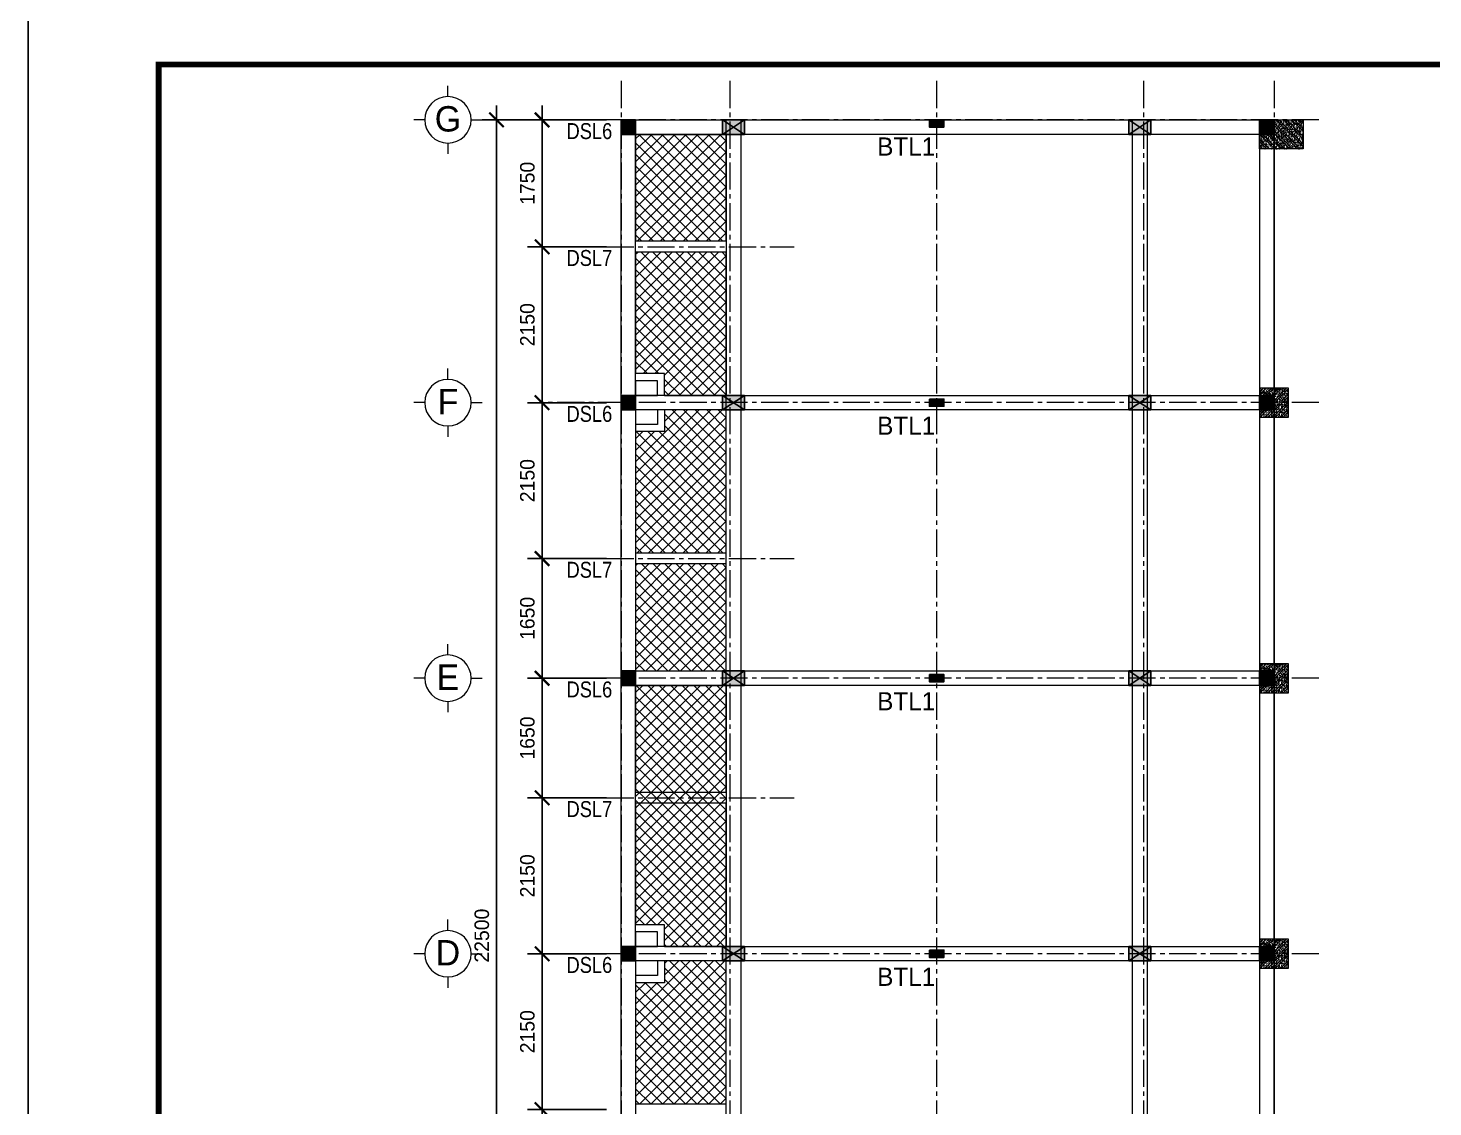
# Model space of a CAD drawing. Header units: inches. Extents: x 566748 to 757280, y 592180 to 740680.
# Drawn here: x 566748 to 586112, y 665941 to 680819 of the extents above; entities that cross this region are included whole.
import ezdxf
from ezdxf.enums import TextEntityAlignment as Align

# ---------------------------------------------------------------- set-up
doc = ezdxf.new("R2010")
doc.units = ezdxf.units.IN
doc.header["$MEASUREMENT"] = 0
doc.linetypes.add('ACAD_ISO10W100', pattern=[18, 12, -3, 0, -3])
doc.linetypes.add('CENTER2', pattern=[1.125, 0.75, -0.125, 0.125, -0.125])
for name, color, linetype in [('cot', 123, 'Continuous'), ('LAYER7', 7, 'Continuous'), ('TEXT', 4, 'Continuous')]:
    doc.layers.add(name, color=color, linetype=linetype)
for name, color, linetype, lineweight in [('HACH', 8, 'Continuous', 5), ('HACTH', 8, 'Continuous', 5), ('HATCH', 8, 'Continuous', 15), ('NET CB', 2, 'Continuous', 20), ('NET GHI CHU', 7, 'Continuous', 13), ('NET KICH THUOC', 9, 'Continuous', 13), ('NET TRUC', 8, 'ACAD_ISO10W100', 9)]:
    doc.layers.add(name, color=color, linetype=linetype, lineweight=lineweight)
doc.styles.add('chu dan', font='Fonts5.ttf', dxfattribs={"height": 350})
doc.styles.add('DIM', font='Fonts5.ttf')
doc.styles.get("Standard").update_dxf_attribs({"font": 'VHELVEN0.TTF'})
doc.styles.add('TEXT2.5', font='Fonts5.ttf', dxfattribs={"height": 250})
doc.dimstyles.new('M 1-100', dxfattribs={"dimtxt": 200, "dimasz": 200, "dimexe": 200, "dimexo": 200, "dimgap": 100, "dimtad": 1, "dimtoh": 1, "dimdec": 0, "dimzin": 0, "dimdsep": 46, "dimtxsty": 'DIM', "dimblk": 'ARCHTICK', "dimcen": 200, "dimdle": 200, "dimadec": 0, "dimazin": 0, "dimtfac": 1, "dimtdec": 0, "dimtix": 1, "dimtofl": 0, "dimtmove": 2, "dimatfit": 3, "dimfxl": 1, "dimtolj": 1, "dimtzin": 0, "dimarcsym": 0})
pattern_1 = [(135, (1251028.21, 83677.38), (-79.549513, -79.549513), []), (225, (1251028.21, 83677.38), (79.549513, -79.549513), [])]

# ---------------------------------------------------------------- blocks, each defined once
blk = doc.blocks.new('_ArchTick')
at = {"color": 0, "linetype": 'ByBlock', "const_width": 0.15}
blk.add_lwpolyline([(-0.5, -0.5), (0.5, 0.5)], dxfattribs=at)
blk = doc.blocks.new('*D139')
at = {"layer": 'Defpoints', "color": 0}
for p in [(574922, 668053), (573833, 665903), (574922, 665903)]:
    blk.add_point(p, dxfattribs=at)
at = {"layer": 'NET KICH THUOC', "color": 0, "lineweight": -2}
for p, q in [((573833, 668253), (573833, 665703)), ((574722, 668053), (573633, 668053)), ((574722, 665903), (573633, 665903))]:
    blk.add_line(p, q, dxfattribs=at)
at = {"layer": 'NET KICH THUOC', "color": 0, "lineweight": -2, "xscale": 200, "yscale": 200, "zscale": 200}
for p, rotation in [((573833, 668053), 90), ((573833, 665903), 270)]:
    blk.add_blockref('_ArchTick', p, dxfattribs=dict(at, rotation=rotation))
at = {"layer": 'NET KICH THUOC', "color": 0, "insert": (573631, 666978), "char_height": 200, "attachment_point": 5, "rotation": 90, "style": 'DIM'}
blk.add_mtext('\\A1;2150', dxfattribs=at)
blk = doc.blocks.new('*D140')
at = {"layer": 'Defpoints', "color": 0}
for p in [(574922, 665903), (573833, 664253), (574922, 664253)]:
    blk.add_point(p, dxfattribs=at)
at = {"layer": 'NET KICH THUOC', "color": 0, "lineweight": -2}
for p, q in [((573833, 666103), (573833, 664053)), ((574722, 665903), (573633, 665903)), ((574722, 664253), (573633, 664253))]:
    blk.add_line(p, q, dxfattribs=at)
at = {"layer": 'NET KICH THUOC', "color": 0, "lineweight": -2, "xscale": 200, "yscale": 200, "zscale": 200}
for p, rotation in [((573833, 665903), 90), ((573833, 664253), 270)]:
    blk.add_blockref('_ArchTick', p, dxfattribs=dict(at, rotation=rotation))
at = {"layer": 'NET KICH THUOC', "color": 0, "insert": (573631, 665078), "char_height": 200, "attachment_point": 5, "rotation": 90, "style": 'DIM'}
blk.add_mtext('\\A1;1650', dxfattribs=at)
blk = doc.blocks.new('*D141')
at = {"layer": 'Defpoints', "color": 0}
for p in [(573833, 670203), (574922, 670203), (574922, 668053)]:
    blk.add_point(p, dxfattribs=at)
at = {"layer": 'NET KICH THUOC', "color": 0, "lineweight": -2}
for p, q in [((573833, 667853), (573833, 670403)), ((574722, 670203), (573633, 670203)), ((574722, 668053), (573633, 668053))]:
    blk.add_line(p, q, dxfattribs=at)
at = {"layer": 'NET KICH THUOC', "color": 0, "lineweight": -2, "xscale": 200, "yscale": 200, "zscale": 200}
for p, rotation in [((573833, 670203), 90), ((573833, 668053), 270)]:
    blk.add_blockref('_ArchTick', p, dxfattribs=dict(at, rotation=rotation))
at = {"layer": 'NET KICH THUOC', "color": 0, "insert": (573631, 669128), "char_height": 200, "attachment_point": 5, "rotation": 90, "style": 'DIM'}
blk.add_mtext('\\A1;2150', dxfattribs=at)
blk = doc.blocks.new('*D142')
at = {"layer": 'Defpoints', "color": 0}
for p in [(573833, 671853), (574922, 671853), (574922, 670203)]:
    blk.add_point(p, dxfattribs=at)
at = {"layer": 'NET KICH THUOC', "color": 0, "lineweight": -2}
for p, q in [((573833, 670003), (573833, 672053)), ((574722, 671853), (573633, 671853)), ((574722, 670203), (573633, 670203))]:
    blk.add_line(p, q, dxfattribs=at)
at = {"layer": 'NET KICH THUOC', "color": 0, "lineweight": -2, "xscale": 200, "yscale": 200, "zscale": 200}
for p, rotation in [((573833, 671853), 90), ((573833, 670203), 270)]:
    blk.add_blockref('_ArchTick', p, dxfattribs=dict(at, rotation=rotation))
at = {"layer": 'NET KICH THUOC', "color": 0, "insert": (573631, 671028), "char_height": 200, "attachment_point": 5, "rotation": 90, "style": 'DIM'}
blk.add_mtext('\\A1;1650', dxfattribs=at)
blk = doc.blocks.new('*D143')
at = {"layer": 'Defpoints', "color": 0}
for p in [(574922, 675653), (573833, 673503), (574922, 673503)]:
    blk.add_point(p, dxfattribs=at)
at = {"layer": 'NET KICH THUOC', "color": 0, "lineweight": -2}
for p, q in [((573833, 675853), (573833, 673303)), ((574722, 675653), (573633, 675653)), ((574722, 673503), (573633, 673503))]:
    blk.add_line(p, q, dxfattribs=at)
at = {"layer": 'NET KICH THUOC', "color": 0, "lineweight": -2, "xscale": 200, "yscale": 200, "zscale": 200}
for p, rotation in [((573833, 675653), 90), ((573833, 673503), 270)]:
    blk.add_blockref('_ArchTick', p, dxfattribs=dict(at, rotation=rotation))
at = {"layer": 'NET KICH THUOC', "color": 0, "insert": (573631, 674578), "char_height": 200, "attachment_point": 5, "rotation": 90, "style": 'DIM'}
blk.add_mtext('\\A1;2150', dxfattribs=at)
blk = doc.blocks.new('*D144')
at = {"layer": 'Defpoints', "color": 0}
for p in [(574922, 673503), (573833, 671853), (574922, 671853)]:
    blk.add_point(p, dxfattribs=at)
at = {"layer": 'NET KICH THUOC', "color": 0, "lineweight": -2}
for p, q in [((573833, 673703), (573833, 671653)), ((574722, 673503), (573633, 673503)), ((574722, 671853), (573633, 671853))]:
    blk.add_line(p, q, dxfattribs=at)
at = {"layer": 'NET KICH THUOC', "color": 0, "lineweight": -2, "xscale": 200, "yscale": 200, "zscale": 200}
for p, rotation in [((573833, 673503), 90), ((573833, 671853), 270)]:
    blk.add_blockref('_ArchTick', p, dxfattribs=dict(at, rotation=rotation))
at = {"layer": 'NET KICH THUOC', "color": 0, "insert": (573631, 672678), "char_height": 200, "attachment_point": 5, "rotation": 90, "style": 'DIM'}
blk.add_mtext('\\A1;1650', dxfattribs=at)
blk = doc.blocks.new('*D145')
at = {"layer": 'Defpoints', "color": 0}
for p in [(573833, 677803), (574922, 677803), (574922, 675653)]:
    blk.add_point(p, dxfattribs=at)
at = {"layer": 'NET KICH THUOC', "color": 0, "lineweight": -2}
for p, q in [((573833, 675453), (573833, 678003)), ((574722, 677803), (573633, 677803)), ((574722, 675653), (573633, 675653))]:
    blk.add_line(p, q, dxfattribs=at)
at = {"layer": 'NET KICH THUOC', "color": 0, "lineweight": -2, "xscale": 200, "yscale": 200, "zscale": 200}
for p, rotation in [((573833, 677803), 90), ((573833, 675653), 270)]:
    blk.add_blockref('_ArchTick', p, dxfattribs=dict(at, rotation=rotation))
at = {"layer": 'NET KICH THUOC', "color": 0, "insert": (573631, 676728), "char_height": 200, "attachment_point": 5, "rotation": 90, "style": 'DIM'}
blk.add_mtext('\\A1;2150', dxfattribs=at)
blk = doc.blocks.new('*D146')
at = {"layer": 'Defpoints', "color": 0}
for p in [(573833, 679553), (574922, 679553), (574922, 677803)]:
    blk.add_point(p, dxfattribs=at)
at = {"layer": 'NET KICH THUOC', "color": 0, "lineweight": -2}
for p, q in [((573833, 677603), (573833, 679753)), ((574722, 679553), (573633, 679553)), ((574722, 677803), (573633, 677803))]:
    blk.add_line(p, q, dxfattribs=at)
at = {"layer": 'NET KICH THUOC', "color": 0, "lineweight": -2, "xscale": 200, "yscale": 200, "zscale": 200}
for p, rotation in [((573833, 679553), 90), ((573833, 677803), 270)]:
    blk.add_blockref('_ArchTick', p, dxfattribs=dict(at, rotation=rotation))
at = {"layer": 'NET KICH THUOC', "color": 0, "insert": (573631, 678678), "char_height": 200, "attachment_point": 5, "rotation": 90, "style": 'DIM'}
blk.add_mtext('\\A1;1750', dxfattribs=at)
blk = doc.blocks.new('*D147')
at = {"layer": 'Defpoints', "color": 0}
for p in [(574922, 679553), (573205, 657053), (574922, 657053)]:
    blk.add_point(p, dxfattribs=at)
at = {"layer": 'NET KICH THUOC', "color": 0, "lineweight": -2}
for p, q in [((573205, 679753), (573205, 656853)), ((574722, 679553), (573005, 679553)), ((574722, 657053), (573005, 657053))]:
    blk.add_line(p, q, dxfattribs=at)
at = {"layer": 'NET KICH THUOC', "color": 0, "lineweight": -2, "xscale": 200, "yscale": 200, "zscale": 200}
for p, rotation in [((573205, 679553), 90), ((573205, 657053), 270)]:
    blk.add_blockref('_ArchTick', p, dxfattribs=dict(at, rotation=rotation))
at = {"layer": 'NET KICH THUOC', "color": 0, "insert": (573003, 668303), "char_height": 200, "attachment_point": 5, "rotation": 90, "style": 'DIM'}
blk.add_mtext('\\A1;22500', dxfattribs=at)
blk = doc.blocks.new('TRM')
at = {"layer": 'NET GHI CHU', "linetype": 'Continuous', "ltscale": 400}
for p, q in [((0, -150), (0, 0)), ((-320, -470), (-470, -470)), ((320, -470), (470, -470)), ((0, -790), (0, -940))]:
    blk.add_line(p, q, dxfattribs=at)
blk.add_circle((0, -470), 320, dxfattribs=at)
at = {"layer": 'NET GHI CHU', "style": 'chu dan'}
blk.add_attdef('TR', text='', height=350, dxfattribs=at).set_placement((0, -470), align=Align.MIDDLE_CENTER)

msp = doc.modelspace()

# ---------------------------------------------------------------- hatches: boundary and pattern name
at = {"layer": 'cot', "ltscale": 5}
h = msp.add_hatch(color=256, dxfattribs=at)
h.paths.add_polyline_path([(575022, 679453.4), (574922, 679553.4), (574922, 679353.4)])
h.paths.add_polyline_path([(575022, 679453.4), (574922, 679353.4), (575122, 679353.4)])
h.paths.add_polyline_path([(575122, 679553.4), (575022, 679453.4), (575122, 679353.4)])
h.paths.add_polyline_path([(575122, 679553.4), (574922, 679553.4), (575022, 679453.4)])
h = msp.add_hatch(color=256, dxfattribs=at)
h.paths.add_polyline_path([(576322, 679553.4), (576322, 679353.4), (576472, 679453.4)])
h.paths.add_polyline_path([(576472, 679453.4), (576622, 679553.4), (576322, 679553.4)])
h.paths.add_polyline_path([(576322, 679353.4), (576622, 679353.4), (576472, 679453.4)])
h.paths.add_polyline_path([(576472, 679453.4), (576622, 679353.4), (576622, 679553.4)])
at = {"layer": 'cot', "ltscale": 800}
for points in [[(579172, 679553.4), (579172, 679453.4), (579372, 679453.4), (579372, 679553.4)], [(579172, 675703.4), (579172, 675603.4), (579372, 675603.4), (579372, 675703.4)], [(579172, 671903.4), (579172, 671803.4), (579372, 671803.4), (579372, 671903.4)], [(579172, 668103.4), (579172, 668003.4), (579372, 668003.4), (579372, 668103.4)]]:
    msp.add_hatch(color=256, dxfattribs=at).paths.add_polyline_path(points)
at = {"layer": 'cot', "ltscale": 5}
h = msp.add_hatch(color=256, dxfattribs=at)
h.paths.add_polyline_path([(581922, 679553.4), (581922, 679353.4), (582072, 679453.4)])
h.paths.add_polyline_path([(582072, 679453.4), (582222, 679553.4), (581922, 679553.4)])
h.paths.add_polyline_path([(581922, 679353.4), (582222, 679353.4), (582072, 679453.4)])
h.paths.add_polyline_path([(582072, 679453.4), (582222, 679353.4), (582222, 679553.4)])
h = msp.add_hatch(color=256, dxfattribs=at)
h.paths.add_polyline_path([(583822, 679453.4), (583722, 679553.4), (583722, 679353.4)])
h.paths.add_polyline_path([(583822, 679453.4), (583722, 679353.4), (583922, 679353.4)])
h.paths.add_polyline_path([(583922, 679553.4), (583822, 679453.4), (583922, 679353.4)])
h.paths.add_polyline_path([(583922, 679553.4), (583722, 679553.4), (583822, 679453.4)])
h = msp.add_hatch(color=256, dxfattribs=at)
h.paths.add_polyline_path([(583822, 679453.4), (583722, 679553.4), (583722, 679353.4)])
h.paths.add_polyline_path([(583822, 679453.4), (583722, 679353.4), (583922, 679353.4)])
h.paths.add_polyline_path([(583922, 679553.4), (583822, 679453.4), (583922, 679353.4)])
h.paths.add_polyline_path([(583922, 679553.4), (583722, 679553.4), (583822, 679453.4)])
h = msp.add_hatch(color=256, dxfattribs=at)
h.paths.add_polyline_path([(575022, 675653.4), (574922, 675753.4), (574922, 675553.4)])
h.paths.add_polyline_path([(575022, 675653.4), (574922, 675553.4), (575122, 675553.4)])
h.paths.add_polyline_path([(575122, 675753.4), (575022, 675653.4), (575122, 675553.4)])
h.paths.add_polyline_path([(575122, 675753.4), (574922, 675753.4), (575022, 675653.4)])
h = msp.add_hatch(color=256, dxfattribs=at)
h.paths.add_polyline_path([(576322, 675753.4), (576322, 675553.4), (576472, 675653.4)])
h.paths.add_polyline_path([(576472, 675653.4), (576622, 675753.4), (576322, 675753.4)])
h.paths.add_polyline_path([(576322, 675553.4), (576622, 675553.4), (576472, 675653.4)])
h.paths.add_polyline_path([(576472, 675653.4), (576622, 675553.4), (576622, 675753.4)])
h = msp.add_hatch(color=256, dxfattribs=at)
h.paths.add_polyline_path([(581922, 675753.4), (581922, 675553.4), (582072, 675653.4)])
h.paths.add_polyline_path([(582072, 675653.4), (582222, 675753.4), (581922, 675753.4)])
h.paths.add_polyline_path([(581922, 675553.4), (582222, 675553.4), (582072, 675653.4)])
h.paths.add_polyline_path([(582072, 675653.4), (582222, 675553.4), (582222, 675753.4)])
h = msp.add_hatch(color=256, dxfattribs=at)
h.paths.add_polyline_path([(583822, 675653.4), (583722, 675753.4), (583722, 675553.4)])
h.paths.add_polyline_path([(583822, 675653.4), (583722, 675553.4), (583922, 675553.4)])
h.paths.add_polyline_path([(583922, 675753.4), (583822, 675653.4), (583922, 675553.4)])
h.paths.add_polyline_path([(583922, 675753.4), (583722, 675753.4), (583822, 675653.4)])
h = msp.add_hatch(color=256, dxfattribs=at)
h.paths.add_polyline_path([(583822, 675653.4), (583722, 675753.4), (583722, 675553.4)])
h.paths.add_polyline_path([(583822, 675653.4), (583722, 675553.4), (583922, 675553.4)])
h.paths.add_polyline_path([(583922, 675753.4), (583822, 675653.4), (583922, 675553.4)])
h.paths.add_polyline_path([(583922, 675753.4), (583722, 675753.4), (583822, 675653.4)])
h = msp.add_hatch(color=256, dxfattribs=at)
h.paths.add_polyline_path([(575022, 671853.4), (574922, 671953.4), (574922, 671753.4)])
h.paths.add_polyline_path([(575022, 671853.4), (574922, 671753.4), (575122, 671753.4)])
h.paths.add_polyline_path([(575122, 671953.4), (575022, 671853.4), (575122, 671753.4)])
h.paths.add_polyline_path([(575122, 671953.4), (574922, 671953.4), (575022, 671853.4)])
h = msp.add_hatch(color=256, dxfattribs=at)
h.paths.add_polyline_path([(576322, 671953.4), (576322, 671753.4), (576472, 671853.4)])
h.paths.add_polyline_path([(576472, 671853.4), (576622, 671953.4), (576322, 671953.4)])
h.paths.add_polyline_path([(576322, 671753.4), (576622, 671753.4), (576472, 671853.4)])
h.paths.add_polyline_path([(576472, 671853.4), (576622, 671753.4), (576622, 671953.4)])
h = msp.add_hatch(color=256, dxfattribs=at)
h.paths.add_polyline_path([(581922, 671953.4), (581922, 671753.4), (582072, 671853.4)])
h.paths.add_polyline_path([(582072, 671853.4), (582222, 671953.4), (581922, 671953.4)])
h.paths.add_polyline_path([(581922, 671753.4), (582222, 671753.4), (582072, 671853.4)])
h.paths.add_polyline_path([(582072, 671853.4), (582222, 671753.4), (582222, 671953.4)])
h = msp.add_hatch(color=256, dxfattribs=at)
h.paths.add_polyline_path([(583822, 671853.4), (583722, 671953.4), (583722, 671753.4)])
h.paths.add_polyline_path([(583822, 671853.4), (583722, 671753.4), (583922, 671753.4)])
h.paths.add_polyline_path([(583922, 671953.4), (583822, 671853.4), (583922, 671753.4)])
h.paths.add_polyline_path([(583922, 671953.4), (583722, 671953.4), (583822, 671853.4)])
h = msp.add_hatch(color=256, dxfattribs=at)
h.paths.add_polyline_path([(583822, 671853.4), (583722, 671953.4), (583722, 671753.4)])
h.paths.add_polyline_path([(583822, 671853.4), (583722, 671753.4), (583922, 671753.4)])
h.paths.add_polyline_path([(583922, 671953.4), (583822, 671853.4), (583922, 671753.4)])
h.paths.add_polyline_path([(583922, 671953.4), (583722, 671953.4), (583822, 671853.4)])
h = msp.add_hatch(color=256, dxfattribs=at)
h.paths.add_polyline_path([(575022, 668053.4), (574922, 668153.4), (574922, 667953.4)])
h.paths.add_polyline_path([(575022, 668053.4), (574922, 667953.4), (575122, 667953.4)])
h.paths.add_polyline_path([(575122, 668153.4), (575022, 668053.4), (575122, 667953.4)])
h.paths.add_polyline_path([(575122, 668153.4), (574922, 668153.4), (575022, 668053.4)])
h = msp.add_hatch(color=256, dxfattribs=at)
h.paths.add_polyline_path([(576322, 668153.4), (576322, 667953.4), (576472, 668053.4)])
h.paths.add_polyline_path([(576472, 668053.4), (576622, 668153.4), (576322, 668153.4)])
h.paths.add_polyline_path([(576322, 667953.4), (576622, 667953.4), (576472, 668053.4)])
h.paths.add_polyline_path([(576472, 668053.4), (576622, 667953.4), (576622, 668153.4)])
h = msp.add_hatch(color=256, dxfattribs=at)
h.paths.add_polyline_path([(581922, 668153.4), (581922, 667953.4), (582072, 668053.4)])
h.paths.add_polyline_path([(582072, 668053.4), (582222, 668153.4), (581922, 668153.4)])
h.paths.add_polyline_path([(581922, 667953.4), (582222, 667953.4), (582072, 668053.4)])
h.paths.add_polyline_path([(582072, 668053.4), (582222, 667953.4), (582222, 668153.4)])
h = msp.add_hatch(color=256, dxfattribs=at)
h.paths.add_polyline_path([(583822, 668053.4), (583722, 668153.4), (583722, 667953.4)])
h.paths.add_polyline_path([(583822, 668053.4), (583722, 667953.4), (583922, 667953.4)])
h.paths.add_polyline_path([(583922, 668153.4), (583822, 668053.4), (583922, 667953.4)])
h.paths.add_polyline_path([(583922, 668153.4), (583722, 668153.4), (583822, 668053.4)])
h = msp.add_hatch(color=256, dxfattribs=at)
h.paths.add_polyline_path([(583822, 668053.4), (583722, 668153.4), (583722, 667953.4)])
h.paths.add_polyline_path([(583822, 668053.4), (583722, 667953.4), (583922, 667953.4)])
h.paths.add_polyline_path([(583922, 668153.4), (583822, 668053.4), (583922, 667953.4)])
h.paths.add_polyline_path([(583922, 668153.4), (583722, 668153.4), (583822, 668053.4)])
at = {"layer": 'HACH', "ltscale": 800}
h = msp.add_hatch(dxfattribs=at)
h.set_pattern_fill('AR-CONC', color=256, scale=7, style=0)
h.set_pattern_definition([(310, (1887.5, 1336606.817), (50.2082128, 4.3926494), [5.25, -57.75]), (5, (1887.5, 1336606.817), (-9.7125934, -52.6534494), [4.2, -46.2]), (259.5486, (1891.684, 1336607.183), (40.4956567, -48.260768), [4.4618133, -49.0799478]), (313.8158, (1887.5, 1336592.817), (74.7068734, 11.586331), [7.875, -86.625]), (263.3644, (1893.726, 1336593.78), (65.4263894, -68.188251), [6.69272, -73.61991]), (8.8158, (1887.5, 1336592.82), (65.426336, -68.188302), [6.3, -69.3]), (339, (1894.5, 1336596.317), (41.7834936, 28.1833223), [5.25, -57.75]), (34, (1894.5, 1336596.317), (17.0320732, -50.7605032), [4.2, -46.2]), (288.5486, (1897.98, 1336598.665), (58.815584, -22.5771348), [4.4618133, -49.0799478]), (322.5, (1887.5, 1336606.817), (0.85118987, -23.30256977), [0, -45.64, 0, -46.9, 0, -46.375]), (352.5, (1887.5, 1336606.817), (18.4148676, -27.6088198), [0, -26.74, 0, -44.59, 0, -17.675]), (32.5, (1871.89, 1336606.817), (37.36757053, 1.57884102), [0, -17.5, 0, -54.6, 0, -72.45]), (42.5, (1864.89, 1336606.817), (40.8230319, -7.0073488), [0, -22.75, 0, -36.26, 0, -51.45])])
h.paths.add_polyline_path([(583922, 679153.4), (583722, 679153.4), (583722, 679353.4), (583922, 679353.4)])
h.paths.add_polyline_path([(583922, 679553.4), (584322, 679553.4), (584322, 679153.4), (583922, 679153.4)])
h = msp.add_hatch(dxfattribs=at)
h.set_pattern_fill('ANSI32', color=256, scale=200, style=0)
h.set_pattern_definition([(315, (1887.5, 1336606.82), (-53.0330086, -53.0330086), []), (315, (1922.855, 1336606.82), (-53.0330086, -53.0330086), [])])
h.paths.add_polyline_path([(583922, 679153.4), (583722, 679153.4), (583722, 679353.4), (583922, 679353.4)])
h.paths.add_polyline_path([(583922, 679153.4), (583922, 679553.4), (584322, 679553.4), (584322, 679153.4)])
at = {"layer": 'HACTH'}
h = msp.add_hatch(dxfattribs=at)
h.set_pattern_fill('ANSI37', color=256, scale=900, angle=90, style=0)
h.set_pattern_definition(pattern_1)
h.paths.add_polyline_path([(575122, 673428.4), (575122, 671953.4), (576372, 671953.4), (576372, 673428.4)])
h.paths.add_polyline_path([(576372, 675553.4), (575522, 675553.4), (575522, 675253.4), (575122, 675253.4), (575122, 673578.4), (576372, 673578.4)])
h.paths.add_polyline_path([(576372, 677728.4), (575122, 677728.4), (575122, 676053.4), (575522, 676053.4), (575522, 675753.4), (576372, 675753.4)])
h.paths.add_polyline_path([(576372, 679353.4), (575122, 679353.4), (575122, 677878.4), (576372, 677878.4)])
h = msp.add_hatch(dxfattribs=at)
h.set_pattern_fill('ANSI37', color=256, scale=900, angle=90, style=0)
h.set_pattern_definition(pattern_1)
h.paths.add_polyline_path([(575122, 662528.4), (575122, 660853.4), (575522, 660853.4), (575522, 660553.4), (576372, 660553.4), (576372, 662528.4)])
h.paths.add_polyline_path([(576372, 664153.4), (575122, 664153.4), (575122, 662678.4), (576372, 662678.4)])
h.paths.add_polyline_path([(575122, 664353.4), (576372, 664353.4), (576372, 665828.4), (575122, 665828.4)])
h.paths.add_polyline_path([(576372, 667953.4), (575522, 667953.4), (575522, 667653.4), (575122, 667653.4), (575122, 665978.4), (576372, 665978.4)])
h.paths.add_polyline_path([(575522, 668453.4), (575522, 668153.4), (576372, 668153.4), (576372, 670128.4), (575122, 670128.4), (575122, 668453.4)])
h.paths.add_polyline_path([(576372, 670128.4), (576372, 671753.4), (575122, 671753.4), (575122, 670128.4)])
at = {"layer": 'HATCH', "ltscale": 800}
h = msp.add_hatch(dxfattribs=at)
h.set_pattern_fill('ANSI32', color=256, scale=200, style=0)
h.set_pattern_definition([(45, (-12886.5, -29528.46), (-53.0330086, 53.0330086), []), (45, (-12851.145, -29528.46), (-53.0330086, 53.0330086), [])])
h.paths.add_polyline_path([(584122, 675853.4), (583722, 675853.4), (583722, 675753.4), (583922, 675753.4), (583922, 675553.4), (583722, 675553.4), (583722, 675453.4), (584122, 675453.4)])
h = msp.add_hatch(dxfattribs=at)
h.set_pattern_fill('AR-CONC', color=256, scale=7, style=0)
h.set_pattern_definition([(50, (-12886.5, -29528.46), (50.2082128, -4.3926494), [5.25, -57.75]), (355, (-12886.5, -29528.46), (-9.7125934, 52.6534494), [4.2, -46.2]), (100.4514, (-12882.316, -29528.826), (40.4956567, 48.260768), [4.4618133, -49.0799478]), (46.1842, (-12886.5, -29514.46), (74.7068734, -11.586331), [7.875, -86.625]), (96.6356, (-12880.274, -29515.425), (65.4263894, 68.188251), [6.69272, -73.61991]), (351.1842, (-12886.5, -29514.46), (65.426336, 68.188302), [6.3, -69.3]), (21, (-12879.5, -29517.96), (41.7834936, -28.1833223), [5.25, -57.75]), (326, (-12879.5, -29517.96), (17.0320732, 50.7605032), [4.2, -46.2]), (71.4514, (-12876.02, -29520.31), (58.815584, 22.5771348), [4.4618133, -49.0799478]), (37.5, (-12886.5, -29528.46), (0.85118987, 23.30256977), [0, -45.64, 0, -46.9, 0, -46.375]), (7.5, (-12886.5, -29528.46), (18.4148676, 27.6088198), [0, -26.74, 0, -44.59, 0, -17.675]), (327.5, (-12902.11, -29528.46), (37.36757053, -1.57884102), [0, -17.5, 0, -54.6, 0, -72.45]), (317.5, (-12909.11, -29528.46), (40.8230319, 7.0073488), [0, -22.75, 0, -36.26, 0, -51.45])])
h.paths.add_polyline_path([(583922, 675553.4), (583722, 675553.4), (583722, 675453.4), (584122, 675453.4), (584122, 675853.4), (583722, 675853.4), (583722, 675753.4), (583922, 675753.4)])
h = msp.add_hatch(dxfattribs=at)
h.set_pattern_fill('ANSI32', color=256, scale=200, style=0)
h.set_pattern_definition([(45, (-12886.5, -33328.46), (-53.0330086, 53.0330086), []), (45, (-12851.145, -33328.46), (-53.0330086, 53.0330086), [])])
h.paths.add_polyline_path([(584122, 672053.4), (583722, 672053.4), (583722, 671953.4), (583922, 671953.4), (583922, 671753.4), (583722, 671753.4), (583722, 671653.4), (584122, 671653.4)])
h = msp.add_hatch(dxfattribs=at)
h.set_pattern_fill('AR-CONC', color=256, scale=7, style=0)
h.set_pattern_definition([(50, (-12886.5, -33328.46), (50.2082128, -4.3926494), [5.25, -57.75]), (355, (-12886.5, -33328.46), (-9.7125934, 52.6534494), [4.2, -46.2]), (100.4514, (-12882.316, -33328.826), (40.4956567, 48.260768), [4.4618133, -49.0799478]), (46.1842, (-12886.5, -33314.46), (74.7068734, -11.586331), [7.875, -86.625]), (96.6356, (-12880.274, -33315.425), (65.4263894, 68.188251), [6.69272, -73.61991]), (351.1842, (-12886.5, -33314.46), (65.426336, 68.188302), [6.3, -69.3]), (21, (-12879.5, -33317.96), (41.7834936, -28.1833223), [5.25, -57.75]), (326, (-12879.5, -33317.96), (17.0320732, 50.7605032), [4.2, -46.2]), (71.4514, (-12876.02, -33320.31), (58.815584, 22.5771348), [4.4618133, -49.0799478]), (37.5, (-12886.5, -33328.46), (0.85118987, 23.30256977), [0, -45.64, 0, -46.9, 0, -46.375]), (7.5, (-12886.5, -33328.46), (18.4148676, 27.6088198), [0, -26.74, 0, -44.59, 0, -17.675]), (327.5, (-12902.11, -33328.46), (37.36757053, -1.57884102), [0, -17.5, 0, -54.6, 0, -72.45]), (317.5, (-12909.11, -33328.46), (40.8230319, 7.0073488), [0, -22.75, 0, -36.26, 0, -51.45])])
h.paths.add_polyline_path([(583922, 671753.4), (583722, 671753.4), (583722, 671653.4), (584122, 671653.4), (584122, 672053.4), (583722, 672053.4), (583722, 671953.4), (583922, 671953.4)])
h = msp.add_hatch(dxfattribs=at)
h.set_pattern_fill('ANSI32', color=256, scale=200, style=0)
h.set_pattern_definition([(45, (-12886.5, -37128.46), (-53.0330086, 53.0330086), []), (45, (-12851.145, -37128.46), (-53.0330086, 53.0330086), [])])
h.paths.add_polyline_path([(584122, 668253.4), (583722, 668253.4), (583722, 668153.4), (583922, 668153.4), (583922, 667953.4), (583722, 667953.4), (583722, 667853.4), (584122, 667853.4)])
h = msp.add_hatch(dxfattribs=at)
h.set_pattern_fill('AR-CONC', color=256, scale=7, style=0)
h.set_pattern_definition([(50, (-12886.5, -37128.46), (50.2082128, -4.3926494), [5.25, -57.75]), (355, (-12886.5, -37128.46), (-9.7125934, 52.6534494), [4.2, -46.2]), (100.4514, (-12882.316, -37128.826), (40.4956567, 48.260768), [4.4618133, -49.0799478]), (46.1842, (-12886.5, -37114.46), (74.7068734, -11.586331), [7.875, -86.625]), (96.6356, (-12880.274, -37115.425), (65.4263894, 68.188251), [6.69272, -73.61991]), (351.1842, (-12886.5, -37114.46), (65.426336, 68.188302), [6.3, -69.3]), (21, (-12879.5, -37117.96), (41.7834936, -28.1833223), [5.25, -57.75]), (326, (-12879.5, -37117.96), (17.0320732, 50.7605032), [4.2, -46.2]), (71.4514, (-12876.02, -37120.31), (58.815584, 22.5771348), [4.4618133, -49.0799478]), (37.5, (-12886.5, -37128.46), (0.85118987, 23.30256977), [0, -45.64, 0, -46.9, 0, -46.375]), (7.5, (-12886.5, -37128.46), (18.4148676, 27.6088198), [0, -26.74, 0, -44.59, 0, -17.675]), (327.5, (-12902.11, -37128.46), (37.36757053, -1.57884102), [0, -17.5, 0, -54.6, 0, -72.45]), (317.5, (-12909.11, -37128.46), (40.8230319, 7.0073488), [0, -22.75, 0, -36.26, 0, -51.45])])
h.paths.add_polyline_path([(583922, 667953.4), (583722, 667953.4), (583722, 667853.4), (584122, 667853.4), (584122, 668253.4), (583722, 668253.4), (583722, 668153.4), (583922, 668153.4)])

# ---------------------------------------------------------------- linework, layer by layer
at = {"layer": 'cot', "ltscale": 5}
for p, q in [((574922, 679353.4), (575122, 679553.4)), ((574922, 679553.4), (575122, 679353.4)), ((576322, 679353.4), (576622, 679553.4)), ((576322, 679553.4), (576622, 679353.4)), ((581922, 679353.4), (582222, 679553.4)), ((581922, 679553.4), (582222, 679353.4)), ((583722, 679353.4), (583922, 679553.4)), ((583722, 679553.4), (583922, 679353.4)), ((583722, 679353.4), (583922, 679553.4)), ((583722, 679553.4), (583922, 679353.4)), ((574922, 675553.4), (575122, 675753.4)), ((574922, 675753.4), (575122, 675553.4)), ((576322, 675553.4), (576622, 675753.4)), ((576322, 675753.4), (576622, 675553.4)), ((581922, 675553.4), (582222, 675753.4)), ((581922, 675753.4), (582222, 675553.4)), ((583722, 675553.4), (583922, 675753.4)), ((583722, 675753.4), (583922, 675553.4)), ((583722, 675553.4), (583922, 675753.4)), ((583722, 675753.4), (583922, 675553.4)), ((574922, 671753.4), (575122, 671953.4)), ((574922, 671953.4), (575122, 671753.4)), ((576322, 671753.4), (576622, 671953.4)), ((576322, 671953.4), (576622, 671753.4)), ((581922, 671753.4), (582222, 671953.4)), ((581922, 671953.4), (582222, 671753.4)), ((583722, 671753.4), (583922, 671953.4)), ((583722, 671953.4), (583922, 671753.4)), ((583722, 671753.4), (583922, 671953.4)), ((583722, 671953.4), (583922, 671753.4)), ((574922, 667953.4), (575122, 668153.4)), ((574922, 668153.4), (575122, 667953.4)), ((576322, 667953.4), (576622, 668153.4)), ((576322, 668153.4), (576622, 667953.4)), ((581922, 667953.4), (582222, 668153.4)), ((581922, 668153.4), (582222, 667953.4)), ((583722, 667953.4), (583922, 668153.4)), ((583722, 668153.4), (583922, 667953.4)), ((583722, 667953.4), (583922, 668153.4)), ((583722, 668153.4), (583922, 667953.4))]:
    msp.add_line(p, q, dxfattribs=at)
for points in [[(575122, 679353.4), (575122, 679553.4), (574922, 679553.4), (574922, 679353.4)], [(576622, 679353.4), (576622, 679553.4), (576322, 679553.4), (576322, 679353.4)], [(582222, 679353.4), (582222, 679553.4), (581922, 679553.4), (581922, 679353.4)], [(583922, 679353.4), (583922, 679553.4), (583722, 679553.4), (583722, 679353.4)], [(583922, 679353.4), (583922, 679553.4), (583722, 679553.4), (583722, 679353.4)], [(575122, 675553.4), (575122, 675753.4), (574922, 675753.4), (574922, 675553.4)], [(576622, 675553.4), (576622, 675753.4), (576322, 675753.4), (576322, 675553.4)], [(582222, 675553.4), (582222, 675753.4), (581922, 675753.4), (581922, 675553.4)], [(583922, 675553.4), (583922, 675753.4), (583722, 675753.4), (583722, 675553.4)], [(583922, 675553.4), (583922, 675753.4), (583722, 675753.4), (583722, 675553.4)], [(575122, 671753.4), (575122, 671953.4), (574922, 671953.4), (574922, 671753.4)], [(576622, 671753.4), (576622, 671953.4), (576322, 671953.4), (576322, 671753.4)], [(582222, 671753.4), (582222, 671953.4), (581922, 671953.4), (581922, 671753.4)], [(583922, 671753.4), (583922, 671953.4), (583722, 671953.4), (583722, 671753.4)], [(583922, 671753.4), (583922, 671953.4), (583722, 671953.4), (583722, 671753.4)], [(575122, 667953.4), (575122, 668153.4), (574922, 668153.4), (574922, 667953.4)], [(576622, 667953.4), (576622, 668153.4), (576322, 668153.4), (576322, 667953.4)], [(582222, 667953.4), (582222, 668153.4), (581922, 668153.4), (581922, 667953.4)], [(583922, 667953.4), (583922, 668153.4), (583722, 668153.4), (583722, 667953.4)], [(583922, 667953.4), (583922, 668153.4), (583722, 668153.4), (583722, 667953.4)]]:
    msp.add_lwpolyline(points, close=True, dxfattribs=at)
at = {"layer": 'cot', "ltscale": 800}
for points in [[(579172, 679553.4), (579172, 679453.4), (579372, 679453.4), (579372, 679553.4)], [(579172, 675703.4), (579172, 675603.4), (579372, 675603.4), (579372, 675703.4)], [(579172, 671903.4), (579172, 671803.4), (579372, 671803.4), (579372, 671903.4)], [(579172, 668103.4), (579172, 668003.4), (579372, 668003.4), (579372, 668103.4)]]:
    msp.add_lwpolyline(points, close=True, dxfattribs=at)
at = {"layer": 'Defpoints', "linetype": 'Continuous', "ltscale": 0.08}
msp.add_lwpolyline([(566748.3, 651580.3), (608748.3, 651580.3), (608748.3, 681280.3), (566748.3, 681280.3)], close=True, dxfattribs=at)
at = {"layer": 'LAYER7', "linetype": 'Continuous', "const_width": 80}
msp.add_lwpolyline([(607748.3, 680317.8), (568548.3, 680317.8), (568548.3, 652542.9), (607748.3, 652542.9)], close=True, dxfattribs=at)
at = {"layer": 'NET CB', "ltscale": 800}
for p, q in [((576372, 677878.4), (575122, 677878.4)), ((576372, 677728.4), (575122, 677728.4)), ((576372, 673578.4), (575122, 673578.4)), ((576372, 673428.4), (575122, 673428.4)), ((576372, 670278.4), (575122, 670278.4)), ((576372, 670128.4), (575122, 670128.4)), ((576372, 665978.4), (575122, 665978.4))]:
    msp.add_line(p, q, dxfattribs=at)
for points in [[(575122, 660753.4), (575122, 657053.4), (574922, 657053.4), (574922, 679553.4), (575122, 679553.4), (575122, 677878.4)], [(576372, 679553.4), (576572, 679553.4), (576572, 660353.4), (576372, 660353.4), (576372, 662528.4)], [(576372, 677878.4), (576372, 679553.4)], [(581972, 679553.4), (582172, 679553.4), (582172, 657053.4), (581972, 657053.4), (581972, 679553.4)], [(575122, 677728.4), (575122, 676053.4)], [(576372, 673578.4), (576372, 677728.4)], [(575522, 675753.4), (575522, 676053.4), (575122, 676053.4)], [(575122, 675953.4), (575122, 675353.4)], [(575422, 675753.4), (575422, 675953.4), (575122, 675953.4)], [(575422, 675553.4), (574922, 675553.4), (574922, 675753.4), (575422, 675753.4)], [(575522, 675753.4), (583922, 675753.4), (583922, 675553.4), (575522, 675553.4)], [(575522, 675553.4), (575522, 675253.4), (575122, 675253.4)], [(575422, 675553.4), (575422, 675353.4), (575122, 675353.4)], [(575122, 675253.4), (575122, 673578.4)], [(575122, 673428.4), (575122, 670278.4)], [(576372, 670278.4), (576372, 673428.4)], [(575122, 670128.4), (575122, 668453.4)], [(576372, 665978.4), (576372, 670128.4)], [(575522, 668153.4), (575522, 668453.4), (575122, 668453.4)], [(575122, 668353.4), (575122, 667753.4)], [(575422, 668153.4), (575422, 668353.4), (575122, 668353.4)], [(575422, 667953.4), (574922, 667953.4), (574922, 668153.4), (575422, 668153.4)], [(575522, 668153.4), (583922, 668153.4), (583922, 667953.4), (575522, 667953.4)], [(575522, 667953.4), (575522, 667653.4), (575122, 667653.4)], [(575422, 667953.4), (575422, 667753.4), (575122, 667753.4)], [(575122, 667653.4), (575122, 665978.4)]]:
    msp.add_lwpolyline(points, dxfattribs=at)
for points in [[(583922, 679553.4), (583922, 679353.4), (574922, 679353.4), (574922, 679553.4)], [(574922, 657053.4), (574922, 679553.4), (583922, 679553.4), (583922, 657053.4)], [(583922, 657053.4), (583922, 679553.4), (583722, 679553.4), (583722, 657053.4)], [(584322, 679553.4), (584322, 679153.4), (583722, 679153.4), (583722, 679553.4)], [(575122, 675753.4), (575122, 679353.4), (576372, 679353.4), (576372, 675753.4)], [(584122, 675453.4), (584122, 675853.4), (583722, 675853.4), (583722, 675453.4)], [(575122, 675553.4), (575122, 671953.4), (576372, 671953.4), (576372, 675553.4)], [(583922, 671953.4), (583922, 671753.4), (574922, 671753.4), (574922, 671953.4)], [(584122, 671653.4), (584122, 672053.4), (583722, 672053.4), (583722, 671653.4)], [(575122, 668153.4), (575122, 671753.4), (576372, 671753.4), (576372, 668153.4)], [(584122, 667853.4), (584122, 668253.4), (583722, 668253.4), (583722, 667853.4)], [(575122, 667953.4), (575122, 664353.4), (576372, 664353.4), (576372, 667953.4)]]:
    msp.add_lwpolyline(points, close=True, dxfattribs=at)
at = {"layer": 'NET TRUC', "linetype": 'CENTER2', "ltscale": 500}
for points in [[(574922, 680091.8), (574922, 655817.3)], [(576421.5, 680091.8), (576421.5, 655817.3)], [(579272, 680091.8), (579272, 655817.3)], [(582122, 680091.8), (582122, 655817.3)], [(583922, 680091.8), (583922, 655817.3)], [(584540.6, 679553.4), (573797.1, 679553.4)], [(574722, 677803.4), (577307.9, 677803.4)], [(584540.6, 675653.4), (573797.1, 675653.4)], [(574722, 673503.4), (577307.9, 673503.4)], [(584540.6, 671853.4), (573797.1, 671853.4)], [(574722, 670203.4), (577307.9, 670203.4)], [(584540.6, 668053.4), (573797.1, 668053.4)]]:
    msp.add_lwpolyline(points, dxfattribs=at)

# ---------------------------------------------------------------- block references
at = {"layer": 'TEXT'}
ref = msp.add_blockref('TRM', (572535.4, 679083.4), dxfattribs=dict(at, xscale=-1, rotation=180))
ref.add_attrib('TR', 'G', dxfattribs={"height": 350, "style": 'chu dan'}).set_placement((572535.4, 679567.5), align=Align.MIDDLE_CENTER)
ref = msp.add_blockref('TRM', (572535.4, 675183.4), dxfattribs=dict(at, xscale=-1, rotation=180))
ref.add_attrib('TR', 'F', dxfattribs={"height": 350, "style": 'chu dan'}).set_placement((572535.4, 675667.5), align=Align.MIDDLE_CENTER)
ref = msp.add_blockref('TRM', (572535.4, 671383.4), dxfattribs=dict(at, xscale=-1, rotation=180))
ref.add_attrib('TR', 'E', dxfattribs={"height": 350, "style": 'chu dan'}).set_placement((572535.4, 671867.5), align=Align.MIDDLE_CENTER)
ref = msp.add_blockref('TRM', (572535.4, 667583.4), dxfattribs=dict(at, xscale=-1, rotation=180))
ref.add_attrib('TR', 'D', dxfattribs={"height": 350, "style": 'chu dan'}).set_placement((572535.4, 668067.5), align=Align.MIDDLE_CENTER)

# ---------------------------------------------------------------- texts
at = {"layer": 'TEXT', "style": 'TEXT2.5'}
for p in [(578452.4, 679060.6), (578452.4, 675210.6), (578452.4, 671410.6), (578452.4, 667610.6)]:
    msp.add_text('BTL1', height=250, dxfattribs=at).set_placement(p)
at = {"layer": 'TEXT', "ltscale": 800, "char_height": 220, "width": 968, "attachment_point": 1}
for s, insert in [('{\\fVNI-Helve-Condense|b0|i0|c0|p2;DSL6}', (574170.3, 679508.6)), ('{\\fVNI-Helve-Condense|b0|i0|c0|p2;DSL7}', (574170.3, 677758.6)), ('{\\fVNI-Helve-Condense|b0|i0|c0|p2;DSL6}', (574170.3, 675608.6)), ('{\\fVNI-Helve-Condense|b0|i0|c0|p2;DSL7}', (574170.3, 673458.6)), ('{\\fVNI-Helve-Condense|b0|i0|c0|p2;DSL6}', (574170.3, 671808.6)), ('{\\fVNI-Helve-Condense|b0|i0|c0|p2;DSL7}', (574170.3, 670158.6)), ('{\\fVNI-Helve-Condense|b0|i0|c0|p2;DSL6}', (574170.3, 668008.6))]:
    msp.add_mtext(s, dxfattribs=dict(at, insert=insert))

# ---------------------------------------------------------------- dimensions: what is measured, and where the dimension line sits
at = {"layer": 'NET KICH THUOC'}
for base, p1, p2, angle, picture, middle in [((573205.4, 657053.4), (574922, 679553.4), (574922, 657053.4), 90, '*D147', (573003.3, 668303.4)), ((573832.9, 679553.4), (574922, 677803.4), (574922, 679553.4), 90, '*D146', (573630.8, 678678.4)), ((573832.9, 677803.4), (574922, 675653.4), (574922, 677803.4), 90, '*D145', (573630.8, 676728.4)), ((573832.9, 673503.4), (574922, 675653.4), (574922, 673503.4), 270, '*D143', (573630.8, 674578.4)), ((573832.9, 671853.4), (574922, 673503.4), (574922, 671853.4), 270, '*D144', (573630.8, 672678.4)), ((573832.9, 671853.4), (574922, 670203.4), (574922, 671853.4), 90, '*D142', (573630.8, 671028.4)), ((573832.9, 670203.4), (574922, 668053.4), (574922, 670203.4), 90, '*D141', (573630.8, 669128.4)), ((573832.9, 665903.4), (574922, 668053.4), (574922, 665903.4), 270, '*D139', (573630.8, 666978.4)), ((573832.9, 664253.4), (574922, 665903.4), (574922, 664253.4), 270, '*D140', (573630.8, 665078.4))]:
    dim = msp.add_linear_dim(base=base, p1=p1, p2=p2, angle=angle, dimstyle='M 1-100', dxfattribs=at)
    dim.commit()
    dim.dimension.update_dxf_attribs({"geometry": picture, "text_midpoint": middle})

doc.saveas('drawing.dxf')
